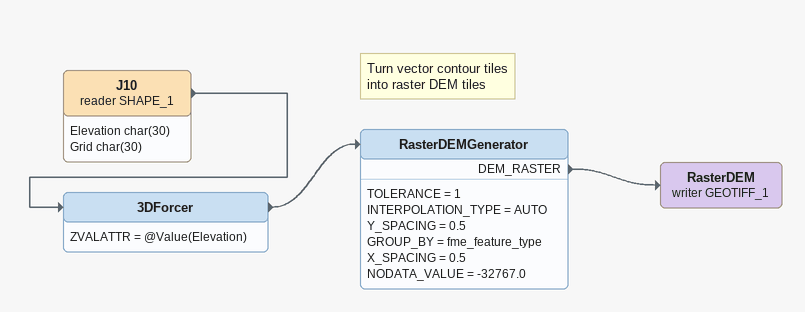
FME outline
J10 (reader SHAPE_1)
    attributes: Elevation char(30), Grid char(30)
    -> 3DForcer
3DForcer
    ZVALATTR = @Value(Elevation)
    -> RasterDEMGenerator
Note: Turn vector contour tiles / into raster DEM tiles
RasterDEMGenerator
    TOLERANCE = 1
    INTERPOLATION_TYPE = AUTO
    Y_SPACING = 0.5
    GROUP_BY = fme_feature_type
    X_SPACING = 0.5
    NODATA_VALUE = -32767.0
    DEM_RASTER -> RasterDEM (writer GEOTIFF_1)
RasterDEM (writer GEOTIFF_1)
